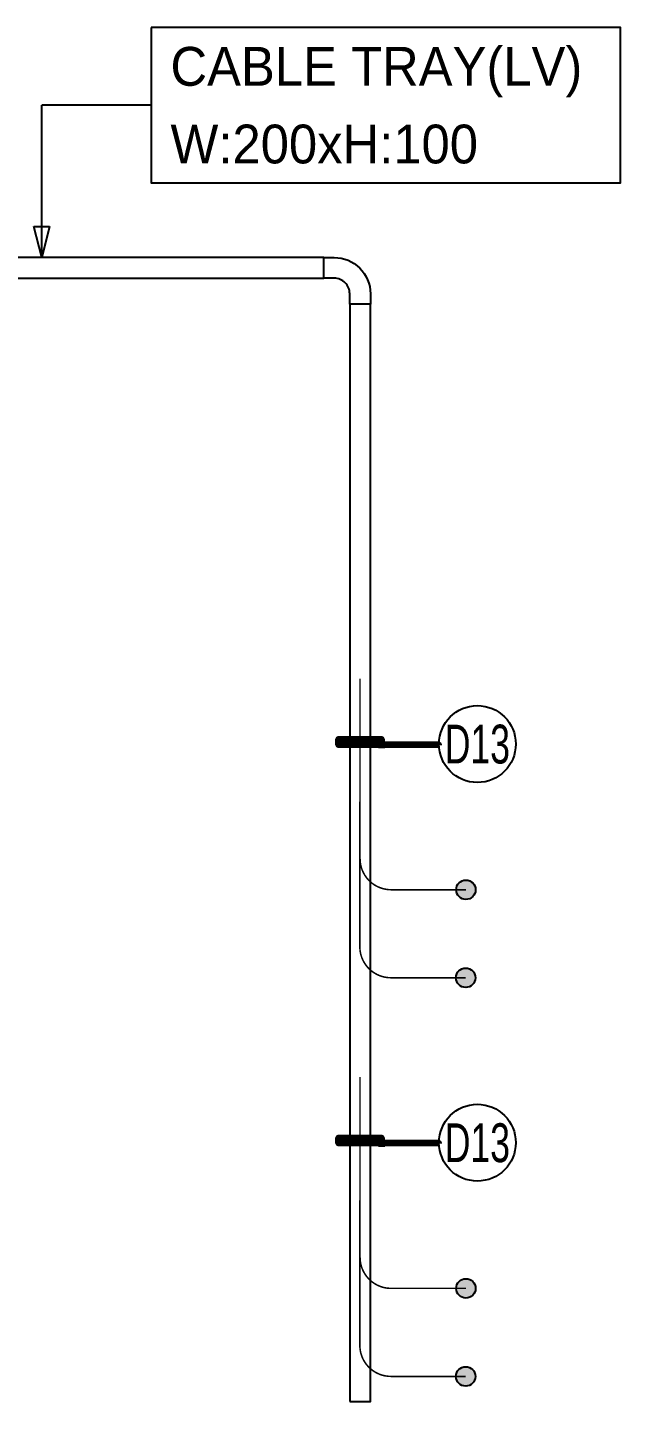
# Model space of a CAD drawing. Header units: millimetres. Extents: x 51585 to 374593, y 4425 to 1197630.
# Drawn here: x 323433 to 329164, y 38882 to 52152 of the extents above; entities that cross this region are included whole.
import ezdxf
from ezdxf.enums import TextEntityAlignment as Align

# ---------------------------------------------------------------- set-up
doc = ezdxf.new("R2010")
doc.units = ezdxf.units.MM
doc.header["$LTSCALE"] = 50
for name, color, linetype in [('-----26 Electrical Cable Tray_CONT', 3, 'Continuous'), ('-----29 Indicator', 1, 'Continuous'), ('-----30 Text', 2, 'Continuous'), ('DC CONTROL CABLE', 1, 'Continuous')]:
    doc.layers.add(name, color=color, linetype=linetype)
doc.styles.add('ELEC', font='')
doc.styles.get('ELEC').set_extended_font_data('Dotum')

msp = doc.modelspace()

# ---------------------------------------------------------------- hatches: boundary and pattern name
at = {"layer": 'DC CONTROL CABLE', "linetype": 'Continuous'}
h = msp.add_hatch(color=256, dxfattribs=at)
edge = h.paths.add_edge_path()
edge.add_arc((327670, 43825), 93.6, 0, 360)
h = msp.add_hatch(color=256, dxfattribs=at)
edge = h.paths.add_edge_path()
edge.add_arc((327668, 42975), 93.6, 0, 360)
h = msp.add_hatch(color=256, dxfattribs=at)
edge = h.paths.add_edge_path()
edge.add_arc((327670, 39975), 93.6, 0, 360)
h = msp.add_hatch(color=256, dxfattribs=at)
edge = h.paths.add_edge_path()
edge.add_arc((327668, 39125), 93.6, 0, 360)

# ---------------------------------------------------------------- linework, layer by layer
at = {"layer": '-----26 Electrical Cable Tray_CONT', "elevation": 0}
for points in [[(326297, 49731), (326297, 49931), (322037, 49931), (322037, 49731)], [(326547, 38882), (326747, 38882), (326747, 49481), (326547, 49481)]]:
    msp.add_lwpolyline(points, close=True, dxfattribs=at)
msp.add_lwpolyline([(326547, 49581, 0.414214), (326397, 49731), (326297, 49731), (326297, 49931), (326397, 49931, -0.414214), (326747, 49581), (326747, 49481), (326547, 49481)], format="xyb", close=True, dxfattribs=at)
at = {"layer": '-----29 Indicator', "color": 1}
for p, q in [((323571, 49931), (323571, 51402)), ((324628, 51402), (323571, 51402)), ((323571, 49931), (323496, 50231)), ((323496, 50231), (323646, 50231)), ((323646, 50231), (323571, 49931))]:
    msp.add_line(p, q, dxfattribs=at)
at = {"layer": '-----29 Indicator', "color": 1, "elevation": 0}
msp.add_lwpolyline([(324628, 52152), (324628, 50652), (329164, 50652), (329164, 52152)], close=True, dxfattribs=at)
at = {"layer": '-----29 Indicator', "lineweight": 100}
for points in [[(327410, 45226), (327410, 45226), (326439, 45226), (326439, 45280), (326854, 45280), (326854, 45191)], [(327410, 41376), (327410, 41376), (326439, 41376), (326439, 41430), (326854, 41430), (326854, 41341)]]:
    msp.add_lwpolyline(points, dxfattribs=at)
at = {"layer": '-----29 Indicator'}
for centre in [(327781, 45232), (327781, 41382)]:
    msp.add_circle(centre, 371, dxfattribs=at)
at = {"layer": 'DC CONTROL CABLE', "linetype": 'Continuous'}
for points in [[(326647, 46315, 0, 202, 0), (326647, 45865, 0, 0, 0), (326647, 45664, 0, 0, 0)], [(326647, 42465, 0, 202, 0), (326647, 42015, 0, 0, 0), (326647, 41814, 0, 0, 0)]]:
    msp.add_lwpolyline(points, format="xyseb", dxfattribs=at)
at = {"layer": 'DC CONTROL CABLE', "linetype": 'Continuous', "const_width": 15}
for points in [[(327668, 42975), (326945, 42975, -0.414214), (326645, 43275), (326647, 45865)], [(327670, 43825), (326947, 43825, -0.414214), (326647, 44125), (326647, 44125)], [(327668, 39125), (326945, 39125, -0.414214), (326645, 39425), (326647, 42015)], [(327670, 39975), (326947, 39975, -0.414214), (326647, 40275), (326647, 40275)]]:
    msp.add_lwpolyline(points, format="xyb", dxfattribs=at)
at = {"layer": 'DC CONTROL CABLE', "linetype": 'Continuous'}
for centre in [(327670, 43825), (327668, 42975), (327670, 39975), (327668, 39125)]:
    msp.add_circle(centre, 93.8, dxfattribs=at)

# ---------------------------------------------------------------- texts
at = {"layer": '-----26 Electrical Cable Tray_CONT', "style": 'ELEC'}
for s, p in [('CABLE TRAY(LV)', (324815, 51777, 0)), ('W:200xH:100', (324815, 51027, 0))]:
    msp.add_text(s, height=375, dxfattribs=at).set_placement(p, align=Align.MIDDLE_LEFT)
at = {"layer": '-----30 Text', "linetype": 'Continuous', "style": 'ELEC', "width": 0.7}
for p in [(327781, 45232), (327781, 41382)]:
    msp.add_text('D13', height=375, dxfattribs=at).set_placement(p, align=Align.MIDDLE)

doc.saveas('drawing.dxf')
